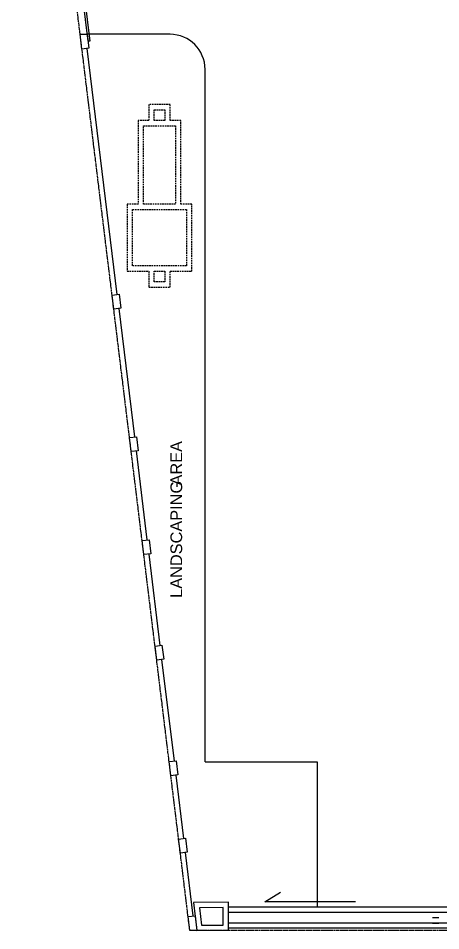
# Model space of a CAD drawing. Header units: millimetres. Extents: x -1052 to 3351, y 0 to 2015.
# Drawn here: x -1052 to -784, y 1023 to 1601 of the extents above; entities that cross this region are included whole.
import ezdxf

# ---------------------------------------------------------------- set-up
doc = ezdxf.new("R2010")
doc.units = ezdxf.units.MM
doc.linetypes.add('DASHEDX2', pattern=[1.5, 1, -0.5])
doc.linetypes.add('PHANTOM', pattern=[2.5, 1.25, -0.25, 0.25, -0.25, 0.25, -0.25])
for name, color, linetype in [('4', 9, 'Continuous'), ('5', 7, 'Continuous'), ('BOMBA', 10, 'Continuous'), ('BOUNDARY', 6, 'PHANTOM'), ('COLUMN', 3, 'Continuous'), ('DRAIN', 5, 'Continuous'), ('MANHOLE', 5, 'DASHEDX2')]:
    doc.layers.add(name, color=color, linetype=linetype)
doc.styles.get("Standard").update_dxf_attribs({"font": 'arial.ttf'})

msp = doc.modelspace()

# ---------------------------------------------------------------- linework, layer by layer
at = {"layer": '4'}
for p, q in [((-955.4155, 1590.7579), (-1007.8589, 1590.7595)), ((-955.4155, 1590.7579), (-1007.8589, 1590.7595)), ((-988.8159, 1426.0361), (-1007.8738, 1581.7496)), ((-933.2279, 1556.14), (-933.2279, 1568.5681)), ((-933.2275, 1130.1356), (-933.2275, 1556.14)), ((-933.2275, 1130.1356), (-933.2275, 1556.14)), ((-977.7799, 1335.8664), (-987.7297, 1417.1609)), ((-969.7973, 1270.6442), (-976.6937, 1326.9913)), ((-961.627, 1203.8883), (-968.7111, 1261.7691)), ((-952.673, 1130.7291), (-960.5408, 1195.0132)), ((-933.2275, 1130.1356), (-862.2268, 1130.1356)), ((-933.2275, 1130.1356), (-862.2268, 1130.1356)), ((-862.2272, 1130.1356), (-862.2272, 1038.1625)), ((-862.2272, 1130.1356), (-862.2272, 1038.1625)), ((-946.6712, 1081.6908), (-951.5868, 1121.854)), ((-940.6693, 1032.6525), (-945.5849, 1072.8157)), ((-938.4159, 1023.3729), (-942.8866, 1023.373))]:
    msp.add_line(p, q, dxfattribs=at)
for points in [[(-1012.3295, 1590.7596), (-1007.8589, 1590.7595), (-1006.7726, 1581.8844), (-1011.1773, 1581.3453)], [(-1012.3295, 1590.7596), (-1007.8589, 1590.7595), (-1006.7726, 1581.8844), (-1011.1773, 1581.3453)], [(-992.1194, 1425.6318), (-987.7147, 1426.1708), (-986.6285, 1417.2957), (-991.0332, 1416.7566)], [(-981.0835, 1335.4621), (-976.6788, 1336.0012), (-975.5925, 1327.1261), (-979.9972, 1326.587)], [(-973.1009, 1270.2399), (-968.6962, 1270.779), (-967.6099, 1261.9039), (-972.0146, 1261.3648)], [(-964.9305, 1203.484), (-960.5259, 1204.0231), (-959.4396, 1195.148), (-963.8443, 1194.6089)], [(-955.9765, 1130.3248), (-951.5718, 1130.8639), (-950.4856, 1121.9888), (-954.8903, 1121.4497)], [(-949.9747, 1081.2865), (-945.57, 1081.8256), (-944.4838, 1072.9505), (-948.8884, 1072.4114)], [(-943.9728, 1032.2481), (-939.5682, 1032.7872), (-938.4159, 1023.3729), (-942.8866, 1023.373)]]:
    msp.add_lwpolyline(points, close=True, dxfattribs=at)
msp.add_lwpolyline([(-838.0236, 1041.5819), (-895.3845, 1041.5819), (-885.5728, 1047.6168)], dxfattribs=at)
msp.add_lwpolyline([(-838.0236, 1041.5819), (-895.3845, 1041.5819), (-885.5728, 1047.6168)], dxfattribs=at)
msp.add_arc((-955.4156, 1568.5681), 22.1877, 0, 89.9983268, dxfattribs=at)
at = {"layer": '5'}
for points in [[(-1030.2073, 1773.3587), (-1029.1062, 1773.4934), (-1006.2146, 1586.4567), (-1007.3157, 1586.3219)], [(-1030.2073, 1773.3587), (-1029.1062, 1773.4934), (-1006.2146, 1586.4567), (-1007.3157, 1586.3219)], [(-938.4159, 1023.3729), (-918.4275, 1023.6365), (-918.427, 1041.3882), (-940.5851, 1041.096)], [(-935.475, 1026.7401), (-921.7556, 1026.9211), (-921.7553, 1038.0159), (-936.8308, 1037.8171)]]:
    msp.add_lwpolyline(points, close=True, dxfattribs=at)
at = {"layer": 'BOMBA'}
for p, q in [((-785.1256, 1031.5478), (-789.2126, 1031.5478)), ((-785.1256, 1027.7992), (-789.2126, 1027.7992))]:
    msp.add_line(p, q, dxfattribs=at)
at = {"layer": 'BOUNDARY'}
for p, q in [((-942.8866, 1023.373), (-1051.5332, 1911.0744)), ((-942.8866, 1023.373), (-1051.5332, 1911.0744)), ((1939.4602, 1023.2889), (-942.8866, 1023.373))]:
    msp.add_line(p, q, dxfattribs=at)
at = {"layer": 'DRAIN'}
for p, q in [((1810.7141, 1034.7563), (-918.4272, 1034.836)), ((1807.3861, 1038.0845), (-918.4271, 1038.1641)), ((1820.6983, 1024.7715), (-918.4275, 1024.8515)), ((1817.3703, 1028.0998), (-918.4274, 1028.1797))]:
    msp.add_line(p, q, dxfattribs=at)
at = {"layer": 'MANHOLE'}
for points in [[(-955.2955, 1536.1927), (-955.2955, 1546.3547), (-968.8596, 1546.3547), (-968.8596, 1536.1927), (-975.649, 1536.1927), (-975.649, 1483.164), (-982.4902, 1483.164), (-982.4902, 1440.8594), (-968.8596, 1440.8594), (-968.8596, 1430.6975), (-955.2955, 1430.6975), (-955.2955, 1440.8594), (-941.6648, 1440.8594), (-941.6648, 1483.164), (-948.506, 1483.164), (-948.506, 1536.1927)], [(-955.2955, 1536.1927), (-955.2955, 1546.3547), (-968.8596, 1546.3547), (-968.8596, 1536.1927), (-975.649, 1536.1927), (-975.649, 1483.164), (-982.4902, 1483.164), (-982.4902, 1440.8594), (-968.8596, 1440.8594), (-968.8596, 1430.6975), (-955.2955, 1430.6975), (-955.2955, 1440.8594), (-941.6648, 1440.8594), (-941.6648, 1483.164), (-948.506, 1483.164), (-948.506, 1536.1927)], [(-965.4574, 1536.1927), (-965.4574, 1542.9526), (-958.6976, 1542.9526), (-958.6976, 1536.1927)], [(-965.4574, 1536.1927), (-965.4574, 1542.9526), (-958.6976, 1542.9526), (-958.6976, 1536.1927)], [(-972.2469, 1483.164), (-972.2469, 1532.7906), (-951.9081, 1532.7906), (-951.9081, 1483.164)], [(-972.2469, 1483.164), (-972.2469, 1532.7906), (-951.9081, 1532.7906), (-951.9081, 1483.164)], [(-979.0881, 1444.2616), (-979.0881, 1479.7619), (-945.0669, 1479.7619), (-945.0669, 1444.2616)], [(-979.0881, 1444.2616), (-979.0881, 1479.7619), (-945.0669, 1479.7619), (-945.0669, 1444.2616)], [(-965.4574, 1434.0996), (-965.4574, 1440.8594), (-958.6976, 1440.8594), (-958.6976, 1434.0996)], [(-965.4574, 1434.0996), (-965.4574, 1440.8594), (-958.6976, 1440.8594), (-958.6976, 1434.0996)]]:
    msp.add_lwpolyline(points, close=True, dxfattribs=at)

# ---------------------------------------------------------------- texts
at = {"layer": 'COLUMN'}
for s, height, p in [('AREA', 7.39591, (-947.7441, 1305.1487)), ('AREA', 7.39591, (-947.7441, 1305.1487)), ('LANDSCAPING', 7.395909, (-947.7441, 1234.0213)), ('LANDSCAPING', 7.395909, (-947.7441, 1234.0213))]:
    msp.add_text(s, height=height, rotation=90, dxfattribs=at).set_placement(p)

doc.saveas('drawing.dxf')
